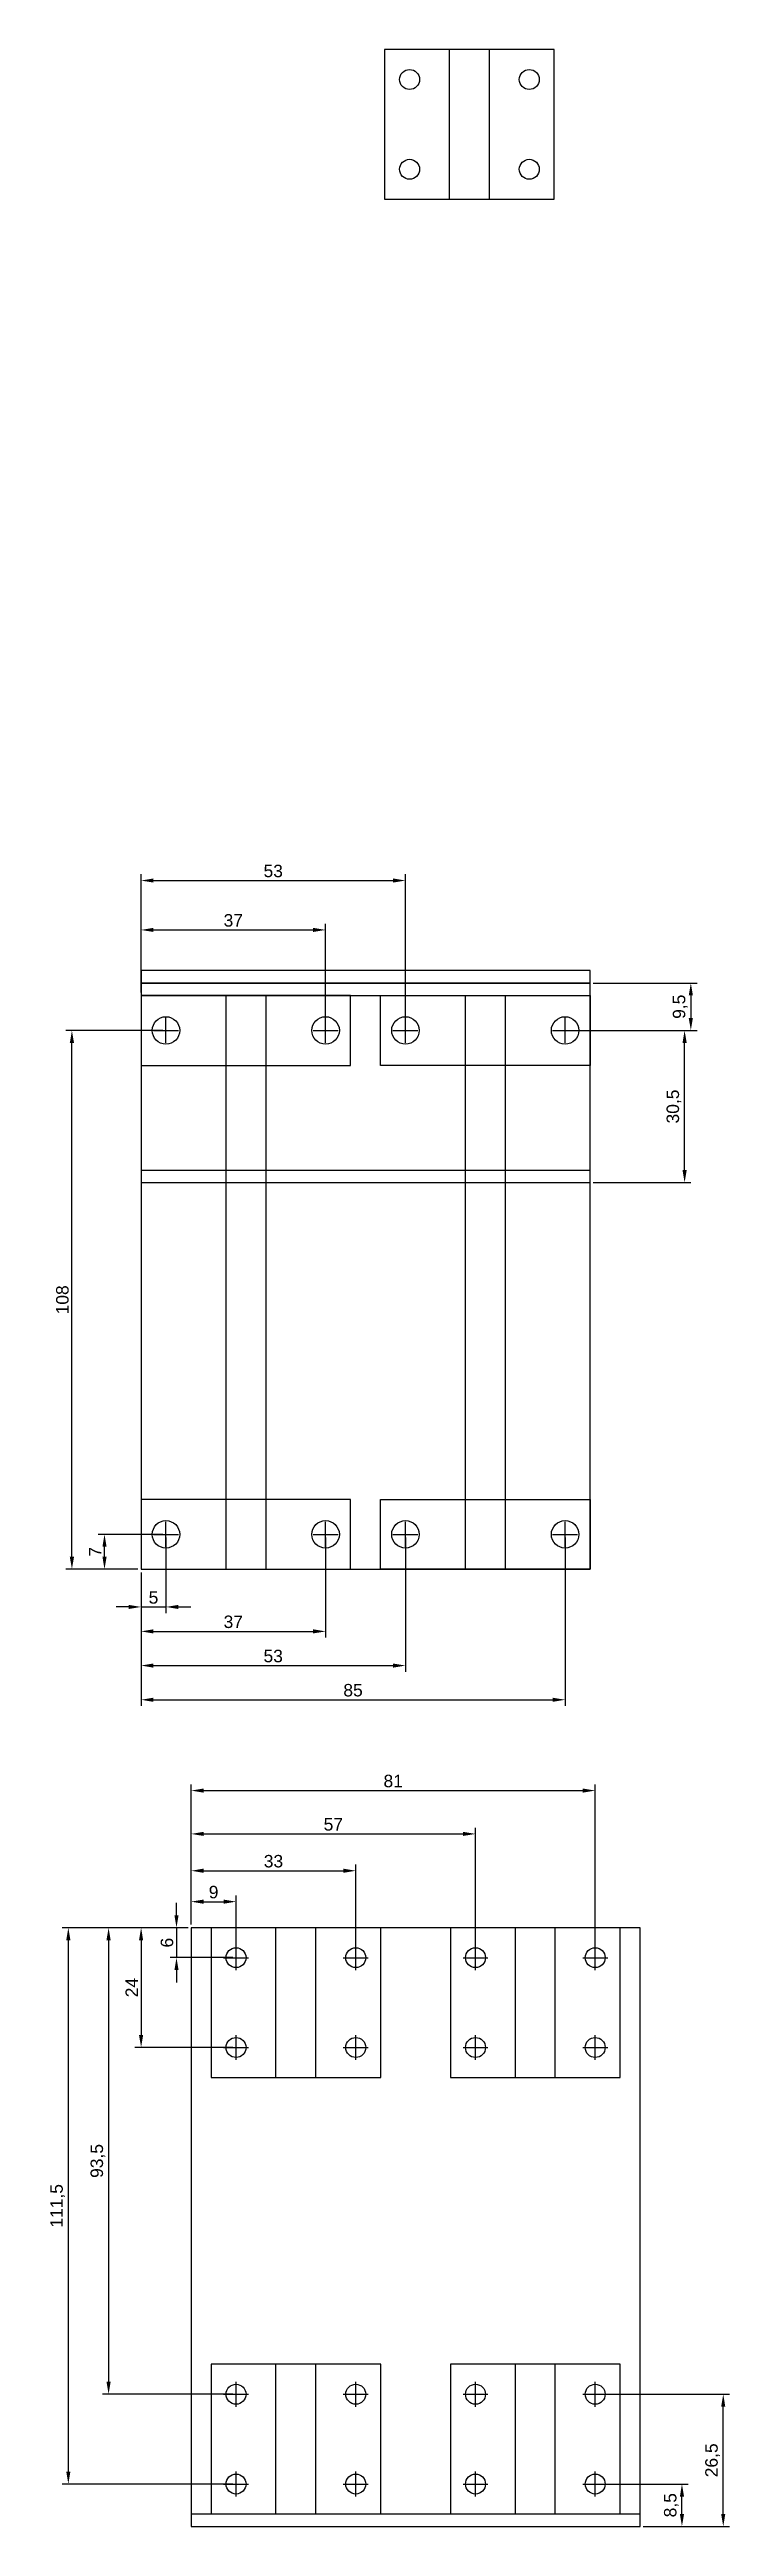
# Model space of a CAD drawing. Header units: millimetres. Extents: x 2 to 138, y 11 to 507.
import ezdxf

# ---------------------------------------------------------------- set-up
doc = ezdxf.new("R2010")
doc.units = ezdxf.units.MM
doc.layers.add('Размеры', color=82, linetype='Continuous')
doc.styles.get("Standard").update_dxf_attribs({"font": 'arial.ttf'})
doc.dimstyles.new('ISO-25', dxfattribs={"dimtxt": 2.5, "dimasz": 2.5, "dimexe": 1.25, "dimexo": 0.625, "dimtad": 1, "dimtxsty": 'Standard', "dimcen": 2.5, "dimadec": 0, "dimazin": 0, "dimtfac": 1, "dimtmove": 0, "dimatfit": 3, "dimfxl": 1, "dimarcsym": 0})

# ---------------------------------------------------------------- blocks, each defined once
blk = doc.blocks.new('*D2')
at = {"layer": 'Defpoints', "color": 0, "transparency": 16777216}
for p in [(13.04, 209.84), (25.36, 209.84), (20.36, 202.84)]:
    blk.add_point(p, dxfattribs=at)
at = {"layer": 'Размеры', "color": 0, "lineweight": -2, "transparency": 16777216}
for p, q in [((24.74, 209.84), (11.79, 209.84)), ((13.04, 205.34), (13.04, 207.34)), ((19.74, 202.84), (11.79, 202.84))]:
    blk.add_line(p, q, dxfattribs=at)
at = {"layer": 'Размеры', "color": 0, "transparency": 16777216}
for points in [[(12.63, 207.34), (13.46, 207.34), (13.04, 209.84)], [(12.63, 205.34), (13.46, 205.34), (13.04, 202.84)]]:
    blk.add_solid(points, dxfattribs=at)
at = {"layer": 'Размеры', "color": 0, "transparency": 16777216, "insert": (11.17, 206.34), "char_height": 2.5, "attachment_point": 5, "rotation": 90}
blk.add_mtext('7', dxfattribs=at)
blk = doc.blocks.new('*D3')
at = {"layer": 'Defpoints', "color": 0, "transparency": 16777216}
for p in [(6.51, 310.84), (25.36, 310.84), (20.36, 202.84)]:
    blk.add_point(p, dxfattribs=at)
at = {"layer": 'Размеры', "color": 0, "lineweight": -2, "transparency": 16777216}
for p, q in [((24.74, 310.84), (5.26, 310.84)), ((6.51, 205.34), (6.51, 308.34)), ((19.74, 202.84), (5.26, 202.84))]:
    blk.add_line(p, q, dxfattribs=at)
at = {"layer": 'Размеры', "color": 0, "transparency": 16777216}
for points in [[(6.09, 308.34), (6.93, 308.34), (6.51, 310.84)], [(6.09, 205.34), (6.93, 205.34), (6.51, 202.84)]]:
    blk.add_solid(points, dxfattribs=at)
at = {"layer": 'Размеры', "color": 0, "transparency": 16777216, "insert": (4.61, 256.84), "char_height": 2.5, "attachment_point": 5, "rotation": 90}
blk.add_mtext('108', dxfattribs=at)
blk = doc.blocks.new('*D4')
at = {"layer": 'Defpoints', "color": 0, "transparency": 16777216}
for p in [(25.36, 209.84), (20.36, 202.84), (25.36, 195.29)]:
    blk.add_point(p, dxfattribs=at)
at = {"layer": 'Размеры', "color": 0, "lineweight": -2, "transparency": 16777216}
for p, q in [((25.36, 209.21), (25.36, 194.04)), ((20.36, 202.21), (20.36, 194.04)), ((17.86, 195.29), (15.36, 195.29)), ((20.36, 195.29), (25.36, 195.29)), ((27.86, 195.29), (30.36, 195.29))]:
    blk.add_line(p, q, dxfattribs=at)
at = {"layer": 'Размеры', "color": 0, "transparency": 16777216}
for points in [[(17.86, 195.71), (17.86, 194.87), (20.36, 195.29)], [(27.86, 195.71), (27.86, 194.87), (25.36, 195.29)]]:
    blk.add_solid(points, dxfattribs=at)
at = {"layer": 'Размеры', "color": 0, "transparency": 16777216, "insert": (22.86, 197.18), "char_height": 2.5, "attachment_point": 5}
blk.add_mtext('5', dxfattribs=at)
blk = doc.blocks.new('*D5')
at = {"layer": 'Defpoints', "color": 0, "transparency": 16777216}
for p in [(57.36, 209.84), (20.36, 202.84), (57.36, 190.39)]:
    blk.add_point(p, dxfattribs=at)
at = {"layer": 'Размеры', "color": 0, "lineweight": -2, "transparency": 16777216}
for p, q in [((57.36, 209.21), (57.36, 189.14)), ((20.36, 202.21), (20.36, 189.14)), ((22.86, 190.39), (54.86, 190.39))]:
    blk.add_line(p, q, dxfattribs=at)
at = {"layer": 'Размеры', "color": 0, "transparency": 16777216}
for points in [[(22.86, 190.81), (22.86, 189.98), (20.36, 190.39)], [(54.86, 190.81), (54.86, 189.98), (57.36, 190.39)]]:
    blk.add_solid(points, dxfattribs=at)
at = {"layer": 'Размеры', "color": 0, "transparency": 16777216, "insert": (38.86, 192.3), "char_height": 2.5, "attachment_point": 5}
blk.add_mtext('37', dxfattribs=at)
blk = doc.blocks.new('*D6')
at = {"layer": 'Defpoints', "color": 0, "transparency": 16777216}
for p in [(73.36, 209.84), (20.36, 202.84), (73.36, 183.54)]:
    blk.add_point(p, dxfattribs=at)
at = {"layer": 'Размеры', "color": 0, "lineweight": -2, "transparency": 16777216}
for p, q in [((73.36, 209.21), (73.36, 182.29)), ((20.36, 202.21), (20.36, 182.29)), ((22.86, 183.54), (70.86, 183.54))]:
    blk.add_line(p, q, dxfattribs=at)
at = {"layer": 'Размеры', "color": 0, "transparency": 16777216}
for points in [[(22.86, 183.96), (22.86, 183.12), (20.36, 183.54)], [(70.86, 183.96), (70.86, 183.12), (73.36, 183.54)]]:
    blk.add_solid(points, dxfattribs=at)
at = {"layer": 'Размеры', "color": 0, "transparency": 16777216, "insert": (46.86, 185.44), "char_height": 2.5, "attachment_point": 5}
blk.add_mtext('53', dxfattribs=at)
blk = doc.blocks.new('*D7')
at = {"layer": 'Defpoints', "color": 0, "transparency": 16777216}
for p in [(105.36, 209.84), (20.36, 202.84), (105.36, 176.69)]:
    blk.add_point(p, dxfattribs=at)
at = {"layer": 'Размеры', "color": 0, "lineweight": -2, "transparency": 16777216}
for p, q in [((105.36, 209.21), (105.36, 175.44)), ((20.36, 202.21), (20.36, 175.44)), ((22.86, 176.69), (102.86, 176.69))]:
    blk.add_line(p, q, dxfattribs=at)
at = {"layer": 'Размеры', "color": 0, "transparency": 16777216}
for points in [[(22.86, 177.1), (22.86, 176.27), (20.36, 176.69)], [(102.86, 177.1), (102.86, 176.27), (105.36, 176.69)]]:
    blk.add_solid(points, dxfattribs=at)
at = {"layer": 'Размеры', "color": 0, "transparency": 16777216, "insert": (62.86, 178.59), "char_height": 2.5, "attachment_point": 5}
blk.add_mtext('85', dxfattribs=at)
blk = doc.blocks.new('*D8')
at = {"layer": 'Defpoints', "color": 0, "transparency": 16777216}
for p in [(105.36, 310.84), (129.32, 310.84), (110.36, 280.34)]:
    blk.add_point(p, dxfattribs=at)
at = {"layer": 'Размеры', "color": 0, "lineweight": -2, "transparency": 16777216}
for p, q in [((105.99, 310.84), (130.57, 310.84)), ((129.32, 282.84), (129.32, 308.34)), ((110.99, 280.34), (130.57, 280.34))]:
    blk.add_line(p, q, dxfattribs=at)
at = {"layer": 'Размеры', "color": 0, "transparency": 16777216}
for points in [[(128.9, 308.34), (129.74, 308.34), (129.32, 310.84)], [(128.9, 282.84), (129.74, 282.84), (129.32, 280.34)]]:
    blk.add_solid(points, dxfattribs=at)
at = {"layer": 'Размеры', "color": 0, "transparency": 16777216, "insert": (127.19, 295.59), "char_height": 2.5, "attachment_point": 5, "rotation": 90}
blk.add_mtext('30,5', dxfattribs=at)
blk = doc.blocks.new('*D9')
at = {"layer": 'Defpoints', "color": 0, "transparency": 16777216}
for p in [(110.36, 320.34), (105.36, 310.84), (130.57, 310.84)]:
    blk.add_point(p, dxfattribs=at)
at = {"layer": 'Размеры', "color": 0, "lineweight": -2, "transparency": 16777216}
for p, q in [((110.99, 320.34), (131.82, 320.34)), ((130.57, 317.84), (130.57, 313.34)), ((105.99, 310.84), (131.82, 310.84))]:
    blk.add_line(p, q, dxfattribs=at)
at = {"layer": 'Размеры', "color": 0, "transparency": 16777216}
for points in [[(130.15, 317.84), (130.99, 317.84), (130.57, 320.34)], [(130.15, 313.34), (130.99, 313.34), (130.57, 310.84)]]:
    blk.add_solid(points, dxfattribs=at)
at = {"layer": 'Размеры', "color": 0, "transparency": 16777216, "insert": (128.44, 315.59), "char_height": 2.5, "attachment_point": 5, "rotation": 90}
blk.add_mtext('9,5', dxfattribs=at)
blk = doc.blocks.new('*D10')
at = {"layer": 'Defpoints', "color": 0, "transparency": 16777216}
for p in [(57.36, 330.98), (20.36, 317.84), (57.36, 310.84)]:
    blk.add_point(p, dxfattribs=at)
at = {"layer": 'Размеры', "color": 0, "lineweight": -2, "transparency": 16777216}
for p, q in [((20.36, 318.46), (20.36, 332.23)), ((22.86, 330.98), (54.86, 330.98)), ((57.36, 311.46), (57.36, 332.23))]:
    blk.add_line(p, q, dxfattribs=at)
at = {"layer": 'Размеры', "color": 0, "transparency": 16777216}
for points in [[(22.86, 331.4), (22.86, 330.57), (20.36, 330.98)], [(54.86, 331.4), (54.86, 330.57), (57.36, 330.98)]]:
    blk.add_solid(points, dxfattribs=at)
at = {"layer": 'Размеры', "color": 0, "transparency": 16777216, "insert": (38.86, 332.89), "char_height": 2.5, "attachment_point": 5}
blk.add_mtext('37', dxfattribs=at)
blk = doc.blocks.new('*D11')
at = {"layer": 'Defpoints', "color": 0, "transparency": 16777216}
for p in [(73.36, 340.88), (20.36, 317.84), (73.36, 310.84)]:
    blk.add_point(p, dxfattribs=at)
at = {"layer": 'Размеры', "color": 0, "lineweight": -2, "transparency": 16777216}
for p, q in [((20.36, 318.46), (20.36, 342.13)), ((22.86, 340.88), (70.86, 340.88)), ((73.36, 311.46), (73.36, 342.13))]:
    blk.add_line(p, q, dxfattribs=at)
at = {"layer": 'Размеры', "color": 0, "transparency": 16777216}
for points in [[(22.86, 341.3), (22.86, 340.47), (20.36, 340.88)], [(70.86, 341.3), (70.86, 340.47), (73.36, 340.88)]]:
    blk.add_solid(points, dxfattribs=at)
at = {"layer": 'Размеры', "color": 0, "transparency": 16777216, "insert": (46.86, 342.79), "char_height": 2.5, "attachment_point": 5}
blk.add_mtext('53', dxfattribs=at)
blk = doc.blocks.new('*D12')
at = {"layer": 'Defpoints', "color": 0, "transparency": 16777216}
for p in [(30.41, 131), (27.47, 125), (39.41, 125)]:
    blk.add_point(p, dxfattribs=at)
at = {"layer": 'Размеры', "color": 0, "lineweight": -2, "transparency": 16777216}
for p, q in [((27.47, 133.5), (27.47, 136)), ((29.78, 131), (26.22, 131)), ((27.47, 131), (27.47, 125)), ((38.78, 125), (26.22, 125)), ((27.47, 122.5), (27.47, 120))]:
    blk.add_line(p, q, dxfattribs=at)
at = {"layer": 'Размеры', "color": 0, "transparency": 16777216}
for points in [[(27.06, 133.5), (27.89, 133.5), (27.47, 131)], [(27.06, 122.5), (27.89, 122.5), (27.47, 125)]]:
    blk.add_solid(points, dxfattribs=at)
at = {"layer": 'Размеры', "color": 0, "transparency": 16777216, "insert": (25.57, 128), "char_height": 2.5, "attachment_point": 5, "rotation": 90}
blk.add_mtext('6', dxfattribs=at)
blk = doc.blocks.new('*D13')
at = {"layer": 'Defpoints', "color": 0, "transparency": 16777216}
for p in [(30.41, 131), (20.38, 107), (39.41, 107)]:
    blk.add_point(p, dxfattribs=at)
at = {"layer": 'Размеры', "color": 0, "lineweight": -2, "transparency": 16777216}
for p, q in [((29.78, 131), (19.13, 131)), ((20.38, 128.5), (20.38, 109.5)), ((38.78, 107), (19.13, 107))]:
    blk.add_line(p, q, dxfattribs=at)
at = {"layer": 'Размеры', "color": 0, "transparency": 16777216}
for points in [[(19.96, 128.5), (20.79, 128.5), (20.38, 131)], [(19.96, 109.5), (20.79, 109.5), (20.38, 107)]]:
    blk.add_solid(points, dxfattribs=at)
at = {"layer": 'Размеры', "color": 0, "transparency": 16777216, "insert": (18.5, 119), "char_height": 2.5, "attachment_point": 5, "rotation": 90}
blk.add_mtext('24', dxfattribs=at)
blk = doc.blocks.new('*D14')
at = {"layer": 'Defpoints', "color": 0, "transparency": 16777216}
for p in [(30.41, 131), (13.86, 37.5), (39.41, 37.5)]:
    blk.add_point(p, dxfattribs=at)
at = {"layer": 'Размеры', "color": 0, "lineweight": -2, "transparency": 16777216}
for p, q in [((29.78, 131), (12.61, 131)), ((13.86, 128.5), (13.86, 40)), ((38.78, 37.5), (12.61, 37.5))]:
    blk.add_line(p, q, dxfattribs=at)
at = {"layer": 'Размеры', "color": 0, "transparency": 16777216}
for points in [[(13.44, 128.5), (14.27, 128.5), (13.86, 131)], [(13.44, 40), (14.27, 40), (13.86, 37.5)]]:
    blk.add_solid(points, dxfattribs=at)
at = {"layer": 'Размеры', "color": 0, "transparency": 16777216, "insert": (11.73, 84.25), "char_height": 2.5, "attachment_point": 5, "rotation": 90}
blk.add_mtext('93,5', dxfattribs=at)
blk = doc.blocks.new('*D15')
at = {"layer": 'Defpoints', "color": 0, "transparency": 16777216}
for p in [(30.41, 131), (5.79, 19.5), (39.41, 19.5)]:
    blk.add_point(p, dxfattribs=at)
at = {"layer": 'Размеры', "color": 0, "lineweight": -2, "transparency": 16777216}
for p, q in [((29.78, 131), (4.54, 131)), ((5.79, 128.5), (5.79, 22)), ((38.78, 19.5), (4.54, 19.5))]:
    blk.add_line(p, q, dxfattribs=at)
at = {"layer": 'Размеры', "color": 0, "transparency": 16777216}
for points in [[(5.37, 128.5), (6.21, 128.5), (5.79, 131)], [(5.37, 22), (6.21, 22), (5.79, 19.5)]]:
    blk.add_solid(points, dxfattribs=at)
at = {"layer": 'Размеры', "color": 0, "transparency": 16777216, "insert": (3.66, 75.25), "char_height": 2.5, "attachment_point": 5, "rotation": 90}
blk.add_mtext('111,5', dxfattribs=at)
blk = doc.blocks.new('*D16')
at = {"layer": 'Defpoints', "color": 0, "transparency": 16777216}
for p in [(39.41, 136.22), (30.41, 131), (39.41, 125)]:
    blk.add_point(p, dxfattribs=at)
at = {"layer": 'Размеры', "color": 0, "lineweight": -2, "transparency": 16777216}
for p, q in [((30.41, 131.62), (30.41, 137.47)), ((32.91, 136.22), (36.91, 136.22)), ((39.41, 125.62), (39.41, 137.47))]:
    blk.add_line(p, q, dxfattribs=at)
at = {"layer": 'Размеры', "color": 0, "transparency": 16777216}
for points in [[(32.91, 136.64), (32.91, 135.8), (30.41, 136.22)], [(36.91, 136.64), (36.91, 135.8), (39.41, 136.22)]]:
    blk.add_solid(points, dxfattribs=at)
at = {"layer": 'Размеры', "color": 0, "transparency": 16777216, "insert": (34.91, 138.12), "char_height": 2.5, "attachment_point": 5}
blk.add_mtext('9', dxfattribs=at)
blk = doc.blocks.new('*D17')
at = {"layer": 'Defpoints', "color": 0, "transparency": 16777216}
for p in [(63.41, 142.42), (30.41, 131), (63.41, 125)]:
    blk.add_point(p, dxfattribs=at)
at = {"layer": 'Размеры', "color": 0, "lineweight": -2, "transparency": 16777216}
for p, q in [((30.41, 131.62), (30.41, 143.67)), ((32.91, 142.42), (60.91, 142.42)), ((63.41, 125.62), (63.41, 143.67))]:
    blk.add_line(p, q, dxfattribs=at)
at = {"layer": 'Размеры', "color": 0, "transparency": 16777216}
for points in [[(32.91, 142.84), (32.91, 142), (30.41, 142.42)], [(60.91, 142.84), (60.91, 142), (63.41, 142.42)]]:
    blk.add_solid(points, dxfattribs=at)
at = {"layer": 'Размеры', "color": 0, "transparency": 16777216, "insert": (46.91, 144.32), "char_height": 2.5, "attachment_point": 5}
blk.add_mtext('33', dxfattribs=at)
blk = doc.blocks.new('*D18')
at = {"layer": 'Defpoints', "color": 0, "transparency": 16777216}
for p in [(87.41, 149.8), (30.41, 131), (87.41, 125)]:
    blk.add_point(p, dxfattribs=at)
at = {"layer": 'Размеры', "color": 0, "lineweight": -2, "transparency": 16777216}
for p, q in [((30.41, 131.62), (30.41, 151.05)), ((32.91, 149.8), (84.91, 149.8)), ((87.41, 125.62), (87.41, 151.05))]:
    blk.add_line(p, q, dxfattribs=at)
at = {"layer": 'Размеры', "color": 0, "transparency": 16777216}
for points in [[(32.91, 150.22), (32.91, 149.39), (30.41, 149.8)], [(84.91, 150.22), (84.91, 149.39), (87.41, 149.8)]]:
    blk.add_solid(points, dxfattribs=at)
at = {"layer": 'Размеры', "color": 0, "transparency": 16777216, "insert": (58.91, 151.7), "char_height": 2.5, "attachment_point": 5}
blk.add_mtext('57', dxfattribs=at)
blk = doc.blocks.new('*D19')
at = {"layer": 'Defpoints', "color": 0, "transparency": 16777216}
for p in [(111.41, 158.48), (30.41, 131), (111.41, 125)]:
    blk.add_point(p, dxfattribs=at)
at = {"layer": 'Размеры', "color": 0, "lineweight": -2, "transparency": 16777216}
for p, q in [((30.41, 131.62), (30.41, 159.73)), ((111.41, 125.62), (111.41, 159.73)), ((32.91, 158.48), (108.91, 158.48))]:
    blk.add_line(p, q, dxfattribs=at)
at = {"layer": 'Размеры', "color": 0, "transparency": 16777216}
for points in [[(32.91, 158.9), (32.91, 158.07), (30.41, 158.48)], [(108.91, 158.9), (108.91, 158.07), (111.41, 158.48)]]:
    blk.add_solid(points, dxfattribs=at)
at = {"layer": 'Размеры', "color": 0, "transparency": 16777216, "insert": (70.91, 160.39), "char_height": 2.5, "attachment_point": 5}
blk.add_mtext('81', dxfattribs=at)
blk = doc.blocks.new('*D20')
at = {"layer": 'Defpoints', "color": 0, "transparency": 16777216}
for p in [(111.41, 19.5), (128.79, 19.5), (120.41, 11)]:
    blk.add_point(p, dxfattribs=at)
at = {"layer": 'Размеры', "color": 0, "lineweight": -2, "transparency": 16777216}
for p, q in [((112.03, 19.5), (130.04, 19.5)), ((128.79, 13.5), (128.79, 17)), ((121.03, 11), (130.04, 11))]:
    blk.add_line(p, q, dxfattribs=at)
at = {"layer": 'Размеры', "color": 0, "transparency": 16777216}
for points in [[(128.38, 17), (129.21, 17), (128.79, 19.5)], [(128.38, 13.5), (129.21, 13.5), (128.79, 11)]]:
    blk.add_solid(points, dxfattribs=at)
at = {"layer": 'Размеры', "color": 0, "transparency": 16777216, "insert": (126.67, 15.25), "char_height": 2.5, "attachment_point": 5, "rotation": 90}
blk.add_mtext('8,5', dxfattribs=at)
blk = doc.blocks.new('*D21')
at = {"layer": 'Defpoints', "color": 0, "transparency": 16777216}
for p in [(111.41, 37.5), (137.07, 37.5), (120.41, 11)]:
    blk.add_point(p, dxfattribs=at)
at = {"layer": 'Размеры', "color": 0, "lineweight": -2, "transparency": 16777216}
for p, q in [((112.03, 37.5), (138.32, 37.5)), ((137.07, 13.5), (137.07, 35)), ((121.03, 11), (138.32, 11))]:
    blk.add_line(p, q, dxfattribs=at)
at = {"layer": 'Размеры', "color": 0, "transparency": 16777216}
for points in [[(136.65, 35), (137.48, 35), (137.07, 37.5)], [(136.65, 13.5), (137.48, 13.5), (137.07, 11)]]:
    blk.add_solid(points, dxfattribs=at)
at = {"layer": 'Размеры', "color": 0, "transparency": 16777216, "insert": (134.94, 24.25), "char_height": 2.5, "attachment_point": 5, "rotation": 90}
blk.add_mtext('26,5', dxfattribs=at)

msp = doc.modelspace()

# ---------------------------------------------------------------- linework, layer by layer
for p, q in [((82.194, 477.435), (82.194, 507.435)), ((90.194, 477.435), (90.194, 507.435)), ((20.364, 320.34), (110.364, 320.34)), ((20.364, 317.84), (110.364, 317.84)), ((30.364, 317.84), (20.364, 317.84)), ((37.364, 317.84), (37.364, 303.84)), ((45.364, 317.84), (45.364, 303.84)), ((85.364, 317.84), (85.364, 303.84)), ((93.364, 317.84), (93.364, 303.84)), ((100.364, 317.84), (110.364, 317.84)), ((37.364, 303.84), (37.364, 216.84)), ((45.364, 303.84), (45.364, 216.84)), ((85.364, 303.84), (85.364, 216.84)), ((93.364, 303.84), (93.364, 216.84)), ((20.364, 282.84), (110.364, 282.84)), ((37.364, 216.84), (37.364, 202.84)), ((45.364, 216.84), (45.364, 202.84)), ((85.364, 216.84), (85.364, 202.84)), ((93.364, 216.84), (93.364, 202.84)), ((47.406, 100.995), (47.406, 130.995)), ((55.406, 100.995), (55.406, 130.995)), ((95.406, 100.995), (95.406, 130.995)), ((103.406, 100.995), (103.406, 130.995)), ((47.406, 13.495), (47.406, 43.495)), ((55.406, 13.495), (55.406, 43.495)), ((95.406, 13.495), (95.406, 43.495)), ((103.406, 13.495), (103.406, 43.495)), ((30.406, 13.495), (120.406, 13.495))]:
    msp.add_line(p, q)
for points in [[(69.194, 477.435), (103.194, 477.435), (103.194, 507.435), (69.194, 507.435)], [(20.364, 202.84), (110.364, 202.84), (110.364, 322.84), (20.364, 322.84)], [(20.364, 280.34), (110.364, 280.34), (110.364, 320.34), (20.364, 320.34)], [(20.364, 317.84), (20.364, 303.84), (62.364, 303.84), (62.364, 317.84)], [(110.364, 317.84), (110.364, 303.84), (68.364, 303.84), (68.364, 317.84)], [(20.364, 216.84), (20.364, 202.84), (62.364, 202.84), (62.364, 216.84)], [(110.364, 216.84), (110.364, 202.84), (68.364, 202.84), (68.364, 216.84)], [(30.406, 10.995), (120.406, 10.995), (120.406, 130.995), (30.406, 130.995)], [(34.406, 100.995), (68.406, 100.995), (68.406, 130.995), (34.406, 130.995)], [(82.406, 100.995), (116.406, 100.995), (116.406, 130.995), (82.406, 130.995)], [(34.406, 13.495), (68.406, 13.495), (68.406, 43.495), (34.406, 43.495)], [(82.406, 13.495), (116.406, 13.495), (116.406, 43.495), (82.406, 43.495)]]:
    msp.add_lwpolyline(points, close=True)
for centre, radius in [((74.194, 501.435), 2), ((98.194, 501.435), 2), ((74.194, 483.435), 2), ((98.194, 483.435), 2), ((25.364, 310.84), 2.75), ((57.364, 310.84), 2.75), ((73.364, 310.84), 2.75), ((105.364, 310.84), 2.75), ((25.364, 209.84), 2.75), ((57.364, 209.84), 2.75), ((73.364, 209.84), 2.75), ((105.364, 209.84), 2.75), ((39.406, 124.995), 2), ((63.406, 124.995), 2), ((87.406, 124.995), 2), ((111.406, 124.995), 2), ((39.406, 106.995), 2), ((63.406, 106.995), 2), ((87.406, 106.995), 2), ((111.406, 106.995), 2), ((39.406, 37.495), 2), ((63.406, 37.495), 2), ((87.406, 37.495), 2), ((111.406, 37.495), 2), ((39.406, 19.495), 2), ((63.406, 19.495), 2), ((87.406, 19.495), 2), ((111.406, 19.495), 2)]:
    msp.add_circle(centre, radius)
at = {"layer": 'Размеры'}
for p, q in [((25.364, 308.34), (25.364, 313.34)), ((57.364, 308.34), (57.364, 313.34)), ((73.364, 308.34), (73.364, 313.34)), ((105.364, 308.34), (105.364, 313.34)), ((22.864, 310.84), (27.864, 310.84)), ((54.864, 310.84), (59.864, 310.84)), ((70.864, 310.84), (75.864, 310.84)), ((102.864, 310.84), (107.864, 310.84)), ((22.864, 209.84), (27.864, 209.84)), ((25.364, 207.34), (25.364, 212.34)), ((54.864, 209.84), (59.864, 209.84)), ((57.364, 207.34), (57.364, 212.34)), ((70.864, 209.84), (75.864, 209.84)), ((73.364, 207.34), (73.364, 212.34)), ((102.864, 209.84), (107.864, 209.84)), ((105.364, 207.34), (105.364, 212.34)), ((36.906, 124.995), (41.906, 124.995)), ((39.406, 122.495), (39.406, 127.495)), ((60.906, 124.995), (65.906, 124.995)), ((63.406, 122.495), (63.406, 127.495)), ((84.906, 124.995), (89.906, 124.995)), ((87.406, 122.495), (87.406, 127.495)), ((108.906, 124.995), (113.906, 124.995)), ((111.406, 122.495), (111.406, 127.495)), ((39.406, 104.495), (39.406, 109.495)), ((63.406, 104.495), (63.406, 109.495)), ((87.406, 104.495), (87.406, 109.495)), ((111.406, 104.495), (111.406, 109.495)), ((36.906, 106.995), (41.906, 106.995)), ((60.906, 106.995), (65.906, 106.995)), ((84.906, 106.995), (89.906, 106.995)), ((108.906, 106.995), (113.906, 106.995)), ((39.406, 34.995), (39.406, 39.995)), ((63.406, 34.995), (63.406, 39.995)), ((87.406, 34.995), (87.406, 39.995)), ((111.406, 34.995), (111.406, 39.995)), ((36.906, 37.495), (41.906, 37.495)), ((60.906, 37.495), (65.906, 37.495)), ((84.906, 37.495), (89.906, 37.495)), ((108.906, 37.495), (113.906, 37.495)), ((39.406, 16.995), (39.406, 21.995)), ((63.406, 16.995), (63.406, 21.995)), ((87.406, 16.995), (87.406, 21.995)), ((111.406, 16.995), (111.406, 21.995)), ((36.906, 19.495), (41.906, 19.495)), ((60.906, 19.495), (65.906, 19.495)), ((84.906, 19.495), (89.906, 19.495)), ((108.906, 19.495), (113.906, 19.495))]:
    msp.add_line(p, q, dxfattribs=at)

# ---------------------------------------------------------------- dimensions: what is measured, and where the dimension line sits
for base, p1, p2, picture, middle in [((73.364, 340.883), (20.364, 317.84), (73.364, 310.84), '*D11', (46.864, 342.786)), ((57.364, 330.983), (20.364, 317.84), (57.364, 310.84), '*D10', (38.864, 332.885)), ((25.364, 195.289), (20.364, 202.84), (25.364, 209.84), '*D4', (22.864, 197.185)), ((57.364, 190.393), (20.364, 202.84), (57.364, 209.84), '*D5', (38.864, 192.296)), ((73.364, 183.54), (20.364, 202.84), (73.364, 209.84), '*D6', (46.864, 185.443)), ((105.364, 176.687), (20.364, 202.84), (105.364, 209.84), '*D7', (62.864, 178.589)), ((111.406, 158.484), (30.406, 130.995), (111.406, 124.995), '*D19', (70.906, 160.385)), ((87.406, 149.804), (30.406, 130.995), (87.406, 124.995), '*D18', (58.906, 151.7)), ((63.406, 142.421), (30.406, 130.995), (63.406, 124.995), '*D17', (46.906, 144.323)), ((39.406, 136.221), (30.406, 130.995), (39.406, 124.995), '*D16', (34.906, 138.122))]:
    dim = msp.add_linear_dim(base=base, p1=p1, p2=p2, dimstyle='ISO-25', dxfattribs=at)
    dim.commit()
    dim.dimension.update_dxf_attribs({"geometry": picture, "text_midpoint": middle})
for base, p1, p2, picture, middle in [((130.571, 310.84), (110.364, 320.34), (105.364, 310.84), '*D9', (128.444, 315.59)), ((6.511, 310.84), (20.364, 202.84), (25.364, 310.84), '*D3', (4.61, 256.84)), ((129.321, 310.84), (110.364, 280.34), (105.364, 310.84), '*D8', (127.194, 295.59)), ((13.044, 209.84), (20.364, 202.84), (25.364, 209.84), '*D2', (11.169, 206.34)), ((27.475, 124.995), (30.406, 130.995), (39.406, 124.995), '*D12', (25.573, 127.995)), ((5.791, 19.495), (30.406, 130.995), (39.406, 19.495), '*D15', (3.663, 75.245)), ((13.856, 37.495), (30.406, 130.995), (39.406, 37.495), '*D14', (11.729, 84.245)), ((20.375, 106.995), (30.406, 130.995), (39.406, 106.995), '*D13', (18.495, 118.995)), ((137.065, 37.495), (120.406, 10.995), (111.406, 37.495), '*D21', (134.938, 24.245)), ((128.793, 19.495), (120.406, 10.995), (111.406, 19.495), '*D20', (126.666, 15.245))]:
    dim = msp.add_linear_dim(base=base, p1=p1, p2=p2, angle=90, dimstyle='ISO-25', dxfattribs=at)
    dim.commit()
    dim.dimension.update_dxf_attribs({"geometry": picture, "text_midpoint": middle})

doc.saveas('drawing.dxf')
